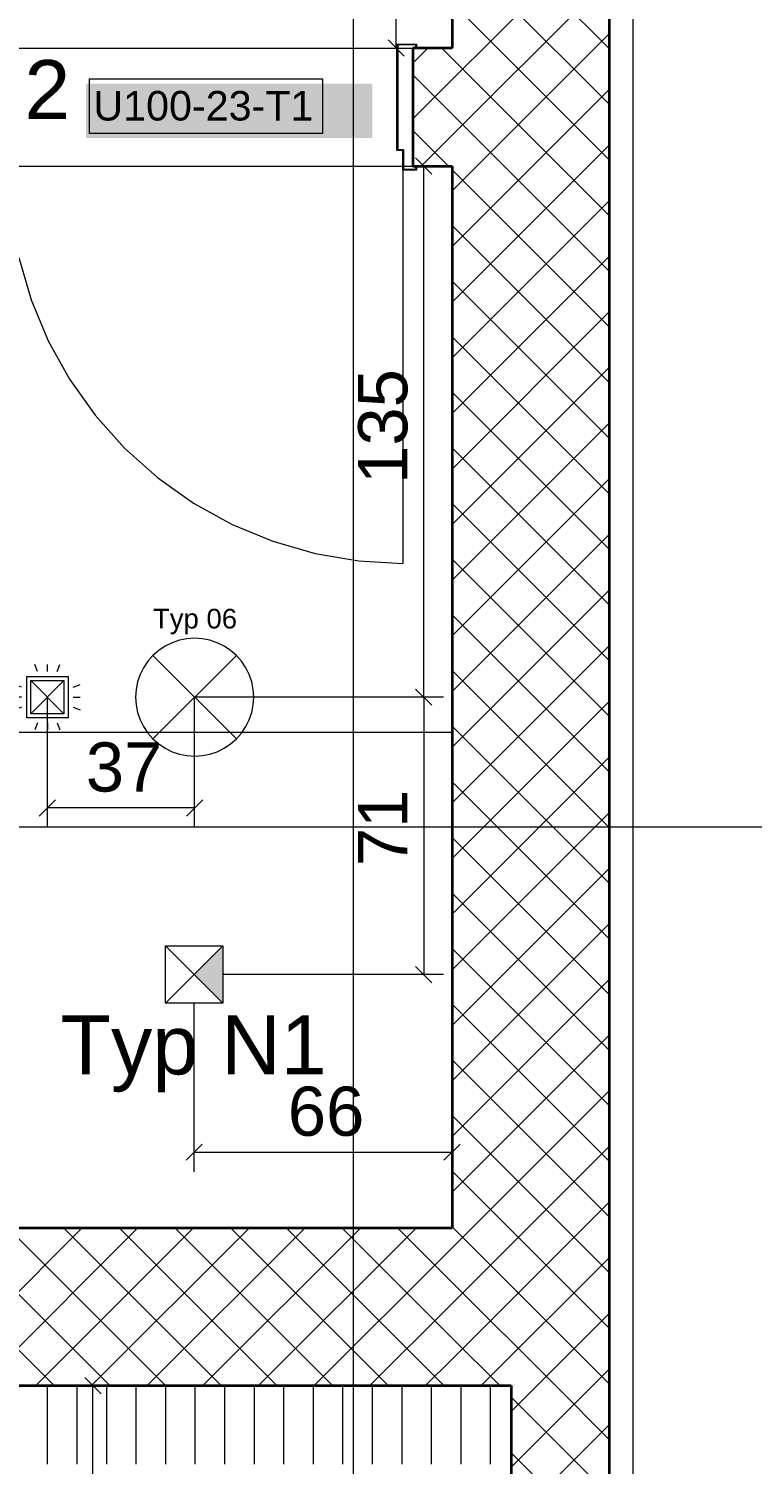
# Model space of a CAD drawing. Extents: x -1132 to 613, y -179 to 712.
# Drawn here: x -559.7 to -523, y -21.5 to 51.5 of the extents above; entities that cross this region are included whole.
import ezdxf
from ezdxf.lldxf.tags import DXFTag

# ---------------------------------------------------------------- set-up
doc = ezdxf.new("R2010")
doc.units = 0
doc.layers.get('0').update_dxf_attribs({"lineweight": 13})
for name, color, linetype, lineweight in [('A-DOOR-____-IDEN', 7, 'Continuous', 5), ('A-DOOR-____-OTLN', 7, 'Continuous', 9), ('A-DOOR-FRAM-MCUT', 7, 'Continuous', 9), ('A-DOOR-OPNG-OTLN', 7, 'Continuous', 9), ('A-FLOR-____-OTLN', 7, 'Continuous', 9), ('A-FLOR-____-OVHD', 7, 'Strichpunkt - Fein', 9), ('A-WALL-____-MCUT', 7, 'Continuous', 35), ('A-WALL-____-PATT', 7, 'Continuous', 35), ('S-GRID-____-OTLN', 7, 'Continuous', 5)]:
    doc.layers.add(name, color=color, linetype=linetype, lineweight=lineweight)
for name, color, linetype, lineweight, true_color in [('EL01_VVV_Mass', 7, 'Continuous', 13, 0xb2b200), ('EL01_WAN_BUS-KNX', 7, 'Continuous', 13, 0xcc0099), ('EL01_WAN_Leuchten', 7, 'Continuous', 13, 0x0080ff), ('EL01_WAN_Leuchtentyp', 7, 'Continuous', 13, 0x0099ff), ('EL01_WAN_Notbeleuchtungen', 7, 'Continuous', 13, 0x009900), ('EL01_WAN_Notbeleuchtungentyp', 7, 'Continuous', 13, 0x009900)]:
    doc.layers.add(name, color=color, linetype=linetype, lineweight=lineweight, true_color=true_color)
doc.styles.get("Standard").update_dxf_attribs({"font": 'arial.ttf'})
tags = doc.linetypes.add('_Rasterlinie_', pattern=[0.375, 0.2, -0.05, 0.075, -0.05]).pattern_tags.tags
tags[10:11] = [DXFTag(74, 4), DXFTag(75, 0), DXFTag(340, '0'), DXFTag(46, 1.0), DXFTag(50, 0.0), DXFTag(44, 0.0), DXFTag(45, 0.0)]
tags[8:9] = [DXFTag(74, 4), DXFTag(75, 0), DXFTag(340, '0'), DXFTag(46, 1.0), DXFTag(50, 0.0), DXFTag(44, 0.0), DXFTag(45, 0.0)]
tags[6:7] = [DXFTag(74, 4), DXFTag(75, 0), DXFTag(340, '0'), DXFTag(46, 1.0), DXFTag(50, 0.0), DXFTag(44, 0.0), DXFTag(45, 0.0)]
tags[4:5] = [DXFTag(74, 4), DXFTag(75, 0), DXFTag(340, '0'), DXFTag(46, 1.0), DXFTag(50, 0.0), DXFTag(44, 0.0), DXFTag(45, 0.0)]
tags = doc.linetypes.add('Grundrissdarstellung Sturz', pattern=[0.25, 0.15, -0.05, 0, -0.05]).pattern_tags.tags
tags[10:11] = [DXFTag(74, 4), DXFTag(75, 0), DXFTag(340, '0'), DXFTag(46, 1.0), DXFTag(50, 0.0), DXFTag(44, 0.0), DXFTag(45, 0.0)]
tags[8:9] = [DXFTag(74, 4), DXFTag(75, 0), DXFTag(340, '0'), DXFTag(46, 1.0), DXFTag(50, 0.0), DXFTag(44, 0.0), DXFTag(45, 0.0)]
tags[6:7] = [DXFTag(74, 4), DXFTag(75, 0), DXFTag(340, '0'), DXFTag(46, 1.0), DXFTag(50, 0.0), DXFTag(44, 0.0), DXFTag(45, 0.0)]
tags[4:5] = [DXFTag(74, 4), DXFTag(75, 0), DXFTag(340, '0'), DXFTag(46, 1.0), DXFTag(50, 0.0), DXFTag(44, 0.0), DXFTag(45, 0.0)]
tags = doc.linetypes.add('Strichpunkt - Fein', pattern=[0.2, 0.1, -0.05, 0, -0.05]).pattern_tags.tags
tags[10:11] = [DXFTag(74, 4), DXFTag(75, 0), DXFTag(340, '0'), DXFTag(46, 1.0), DXFTag(50, 0.0), DXFTag(44, 0.0), DXFTag(45, 0.0)]
tags[8:9] = [DXFTag(74, 4), DXFTag(75, 0), DXFTag(340, '0'), DXFTag(46, 1.0), DXFTag(50, 0.0), DXFTag(44, 0.0), DXFTag(45, 0.0)]
tags[6:7] = [DXFTag(74, 4), DXFTag(75, 0), DXFTag(340, '0'), DXFTag(46, 1.0), DXFTag(50, 0.0), DXFTag(44, 0.0), DXFTag(45, 0.0)]
tags[4:5] = [DXFTag(74, 4), DXFTag(75, 0), DXFTag(340, '0'), DXFTag(46, 1.0), DXFTag(50, 0.0), DXFTag(44, 0.0), DXFTag(45, 0.0)]

# ---------------------------------------------------------------- blocks, each defined once
blk = doc.blocks.new('Referenz-A0UNPDE96I', base_point=(-1115.886, -117.372))
at = {"layer": 'A-DOOR-____-IDEN', "color": 0, "linetype": 'Continuous', "ltscale": 0.13}
for p, q in [((-556.636, 48.915), (-544.796, 48.915)), ((-556.636, 46.135), (-556.636, 48.915)), ((-544.796, 48.915), (-544.796, 46.135)), ((-544.796, 46.135), (-556.636, 46.135))]:
    blk.add_line(p, q, dxfattribs=at)
at = {"layer": 'A-DOOR-____-IDEN', "color": 7, "linetype": 'Continuous', "ltscale": 0.13, "true_color": 0xffffff}
for points in [[(-556.811, 45.912), (-542.272, 45.912), (-556.811, 48.671)], [(-542.272, 45.912), (-556.811, 48.671), (-542.272, 48.671)]]:
    blk.add_solid(points, dxfattribs=at)
at = {"layer": 'A-DOOR-____-OTLN', "color": 0, "linetype": 'Grundrissdarstellung Sturz', "ltscale": 0.13}
for p, q in [((-561.215, 50.478), (-540.215, 50.478)), ((-561.215, 44.478), (-540.215, 44.478))]:
    blk.add_line(p, q, dxfattribs=at)
at = {"layer": 'A-DOOR-FRAM-MCUT', "color": 0, "linetype": 'Continuous', "ltscale": 0.13}
for p, q in [((-541.015, 50.678), (-540.015, 50.678)), ((-541.015, 45.278), (-541.015, 50.678)), ((-540.975, 50.638), (-540.975, 45.318)), ((-540.055, 50.638), (-540.975, 50.638)), ((-540.055, 50.478), (-540.055, 50.638)), ((-540.015, 50.478), (-540.055, 50.478)), ((-540.015, 50.678), (-540.015, 50.478)), ((-540.715, 45.278), (-541.015, 45.278)), ((-540.975, 45.318), (-540.675, 45.318)), ((-540.715, 44.278), (-540.715, 45.278)), ((-540.675, 45.318), (-540.675, 44.318)), ((-540.015, 44.278), (-540.715, 44.278)), ((-540.675, 44.318), (-540.055, 44.318)), ((-540.055, 44.478), (-540.015, 44.478)), ((-540.055, 44.318), (-540.055, 44.478)), ((-540.015, 44.478), (-540.015, 44.278))]:
    blk.add_line(p, q, dxfattribs=at)
at = {"layer": 'A-DOOR-OPNG-OTLN', "color": 0, "linetype": 'Continuous', "ltscale": 0.13}
for p, q in [((-540.715, 44.278), (-540.715, 24.278)), ((-560.213, 39.828), (-559.592, 37.673)), ((-559.592, 37.673), (-558.734, 35.601)), ((-558.734, 35.601), (-557.649, 33.638)), ((-557.649, 33.638), (-556.351, 31.808)), ((-556.351, 31.808), (-554.857, 30.136)), ((-554.857, 30.136), (-553.184, 28.642)), ((-553.184, 28.642), (-551.355, 27.344)), ((-551.355, 27.344), (-549.392, 26.259)), ((-549.392, 26.259), (-547.32, 25.401)), ((-547.32, 25.401), (-545.165, 24.78)), ((-545.165, 24.78), (-542.954, 24.404)), ((-542.954, 24.404), (-540.715, 24.278))]:
    blk.add_line(p, q, dxfattribs=at)
at = {"layer": 'A-FLOR-____-OTLN', "color": 0, "linetype": 'Continuous', "ltscale": 0.13}
blk.add_line((-538.215, 15.678), (-562.315, 15.678), dxfattribs=at)
at = {"layer": 'A-FLOR-____-OVHD', "color": 0, "linetype": 'Strichpunkt - Fein', "ltscale": 0.13}
blk.add_line((-529.015, -107.622), (-529.015, 223.278), dxfattribs=at)
at = {"layer": 'A-WALL-____-MCUT', "color": 0, "linetype": 'Continuous', "ltscale": 0.35}
for p, q in [((-538.215, 75.478), (-538.215, 50.478)), ((-530.215, -63.122), (-530.215, 75.478)), ((-538.215, 50.478), (-540.215, 50.478)), ((-540.215, 50.478), (-540.215, 44.478)), ((-540.215, 44.478), (-538.215, 44.478)), ((-538.215, 44.478), (-538.215, -9.522)), ((-538.215, -9.522), (-637.615, -9.522)), ((-708.315, -17.522), (-535.215, -17.522)), ((-535.215, -17.522), (-535.215, -63.122))]:
    blk.add_line(p, q, dxfattribs=at)
at = {"layer": 'A-WALL-____-PATT', "color": 0, "linetype": 'Continuous', "lineweight": 9, "ltscale": 0.13}
for p, q in [((-530.215, 50.434), (-538.215, 58.434)), ((-538.215, 48.877), (-530.215, 56.877)), ((-530.215, 47.605), (-538.215, 55.605)), ((-538.215, 46.048), (-530.215, 54.048)), ((-530.215, 44.777), (-538.215, 52.777)), ((-538.215, 43.22), (-530.215, 51.22)), ((-540.215, 49.705), (-539.442, 50.478)), ((-538.215, 49.948), (-538.744, 50.478)), ((-530.215, 41.948), (-538.215, 49.948)), ((-538.215, 47.12), (-540.215, 49.12)), ((-540.215, 46.877), (-538.215, 48.877)), ((-538.215, 40.391), (-530.215, 48.391)), ((-530.215, 39.12), (-538.215, 47.12)), ((-538.401, 44.478), (-540.215, 46.292)), ((-539.785, 44.478), (-538.215, 46.048)), ((-538.215, 37.563), (-530.215, 45.563)), ((-530.215, 36.292), (-538.215, 44.292)), ((-538.215, 34.735), (-530.215, 42.735)), ((-530.215, 33.463), (-538.215, 41.463)), ((-538.215, 31.906), (-530.215, 39.906)), ((-530.215, 30.635), (-538.215, 38.635)), ((-538.215, 29.078), (-530.215, 37.078)), ((-530.215, 27.806), (-538.215, 35.806)), ((-538.215, 26.249), (-530.215, 34.249)), ((-530.215, 24.978), (-538.215, 32.978)), ((-538.215, 23.421), (-530.215, 31.421)), ((-530.215, 22.15), (-538.215, 30.15)), ((-538.215, 20.592), (-530.215, 28.592)), ((-530.215, 19.321), (-538.215, 27.321)), ((-538.215, 17.764), (-530.215, 25.764)), ((-530.215, 16.493), (-538.215, 24.493)), ((-538.215, 14.936), (-530.215, 22.936)), ((-530.215, 13.664), (-538.215, 21.664)), ((-538.215, 12.107), (-530.215, 20.107)), ((-530.215, 10.836), (-538.215, 18.836)), ((-538.215, 9.279), (-530.215, 17.279)), ((-530.215, 8.007), (-538.215, 16.007)), ((-538.215, 6.45), (-530.215, 14.45)), ((-530.215, 5.179), (-538.215, 13.179)), ((-538.215, 3.622), (-530.215, 11.622)), ((-530.215, 2.351), (-538.215, 10.351)), ((-538.215, 0.793), (-530.215, 8.793)), ((-530.215, -0.478), (-538.215, 7.522)), ((-538.215, -2.035), (-530.215, 5.965)), ((-530.215, -3.306), (-538.215, 4.694)), ((-538.215, -4.863), (-530.215, 3.137)), ((-530.215, -6.135), (-538.215, 1.865)), ((-538.215, -7.692), (-530.215, 0.308)), ((-530.215, -8.963), (-538.215, -0.963)), ((-538.215, -10.52), (-530.215, -2.52)), ((-530.215, -11.792), (-538.215, -3.792)), ((-538.215, -13.349), (-530.215, -5.349)), ((-530.215, -14.62), (-538.215, -6.62)), ((-538.215, -16.177), (-530.215, -8.177)), ((-530.215, -17.448), (-538.215, -9.448)), ((-558.426, -17.522), (-566.426, -9.522)), ((-565.015, -17.522), (-557.015, -9.522)), ((-555.597, -17.522), (-563.597, -9.522)), ((-562.187, -17.522), (-554.187, -9.522)), ((-552.769, -17.522), (-560.769, -9.522)), ((-559.358, -17.522), (-551.358, -9.522)), ((-549.94, -17.522), (-557.94, -9.522)), ((-556.53, -17.522), (-548.53, -9.522)), ((-547.112, -17.522), (-555.112, -9.522)), ((-553.701, -17.522), (-545.701, -9.522)), ((-544.283, -17.522), (-552.283, -9.522)), ((-550.873, -17.522), (-542.873, -9.522)), ((-541.455, -17.522), (-549.455, -9.522)), ((-548.045, -17.522), (-540.045, -9.522)), ((-538.627, -17.522), (-546.627, -9.522)), ((-538.215, -15.105), (-543.798, -9.522)), ((-538.215, -12.277), (-540.97, -9.522)), ((-545.216, -17.522), (-538.215, -10.52)), ((-536.731, -17.522), (-530.215, -11.006)), ((-532.97, -17.522), (-538.215, -12.277)), ((-542.388, -17.522), (-538.215, -13.349)), ((-533.902, -17.522), (-530.215, -13.834)), ((-535.798, -17.522), (-538.215, -15.105)), ((-539.559, -17.522), (-538.215, -16.177)), ((-531.074, -17.522), (-530.215, -16.662)), ((-558.774, -17.522), (-558.774, -21.522)), ((-557.274, -17.522), (-557.274, -21.522)), ((-555.774, -17.522), (-555.774, -21.522)), ((-554.274, -17.522), (-554.274, -21.522)), ((-552.774, -17.522), (-552.774, -21.522)), ((-551.274, -17.522), (-551.274, -21.522)), ((-549.774, -17.522), (-549.774, -21.522)), ((-548.274, -17.522), (-548.274, -21.522)), ((-546.774, -17.522), (-546.774, -21.522)), ((-545.274, -17.522), (-545.274, -21.522)), ((-543.774, -17.522), (-543.774, -21.522)), ((-542.274, -17.522), (-542.274, -21.522)), ((-540.774, -17.522), (-540.774, -21.522)), ((-539.274, -17.522), (-539.274, -21.522)), ((-537.774, -17.522), (-537.774, -21.522)), ((-536.274, -17.522), (-536.274, -21.522)), ((-535.215, -18.834), (-533.902, -17.522)), ((-535.215, -21.662), (-531.074, -17.522)), ((-530.215, -23.105), (-535.215, -18.105)), ((-530.215, -20.277), (-532.97, -17.522)), ((-535.215, -24.491), (-530.215, -19.491)), ((-530.215, -25.934), (-535.215, -20.934))]:
    blk.add_line(p, q, dxfattribs=at)
at = {"layer": 'S-GRID-____-OTLN', "color": 0, "linetype": '_Rasterlinie_', "ltscale": 0.13}
for p, q in [((-543.215, -113.603), (-543.215, 631.478)), ((-1107.612, 10.878), (103.376, 10.878))]:
    blk.add_line(p, q, dxfattribs=at)
at = {"layer": 'A-DOOR-____-IDEN', "color": 0, "linetype": 'Continuous', "ltscale": 0.13, "insert": (-556.436, 48.296), "char_height": 1.5, "attachment_point": 1}
blk.add_mtext('{\\fArial;U100-23-T1}', dxfattribs=at)
blk = doc.blocks.new('Maß-A0UNPDXD6I', base_point=(-551.291, 2.963))
at = {"color": 0, "lineweight": -2}
for p, q in [((-539.241, 17.065), (-540.068, 17.892)), ((-538.654, 17.478), (-551.291, 17.478)), ((-539.654, 17.478), (-539.654, 3.377)), ((-539.241, 2.963), (-540.068, 3.791)), ((-538.654, 3.377), (-549.855, 3.377))]:
    blk.add_line(p, q, dxfattribs=at)
at = {"color": 0, "lineweight": -2, "insert": (-542.988, 8.889), "char_height": 2.5, "attachment_point": 1, "rotation": 90}
blk.add_mtext('{\\fArial;71}', dxfattribs=at)
blk = doc.blocks.new('Maß-A0UNPDZB6I', base_point=(-559.185, 10.847))
at = {"color": 0, "lineweight": -2}
for p, q in [((-558.771, 10.847), (-558.771, 17.478)), ((-551.291, 10.847), (-551.291, 17.478)), ((-559.185, 11.433), (-558.358, 12.261)), ((-551.291, 11.847), (-558.771, 11.847)), ((-551.704, 11.433), (-550.877, 12.261))]:
    blk.add_line(p, q, dxfattribs=at)
at = {"color": 0, "lineweight": -2, "insert": (-556.819, 15.18), "char_height": 2.5, "attachment_point": 1}
blk.add_mtext('{\\fArial;37}', dxfattribs=at)
blk = doc.blocks.new('Maß-A0UNPE7N6I', base_point=(-575.896, 50.478))
at = {"color": 0, "lineweight": -2}
for p, q in [((-575.482, 62.647), (-575.482, 72.943)), ((-538.213, 64.647), (-538.213, 50.478)), ((-575.068, 64.061), (-575.896, 63.233)), ((-575.482, 63.647), (-538.213, 63.647)), ((-537.799, 64.061), (-538.626, 63.233))]:
    blk.add_line(p, q, dxfattribs=at)
at = {"color": 0, "lineweight": -2, "insert": (-559.489, 66.98), "char_height": 2.5, "attachment_point": 1}
blk.add_mtext('{\\fArial;186}', dxfattribs=at)
blk = doc.blocks.new('Maß-A0UNPEI96I', base_point=(-551.728, -9.522))
at = {"color": 0, "lineweight": -2}
for p, q in [((-551.314, -6.653), (-551.314, 1.917)), ((-538.213, -4.653), (-538.213, -9.522)), ((-550.901, -5.239), (-551.728, -6.067)), ((-551.314, -5.653), (-538.213, -5.653)), ((-537.799, -5.239), (-538.626, -6.067))]:
    blk.add_line(p, q, dxfattribs=at)
at = {"color": 0, "lineweight": -2, "insert": (-546.559, -2.32), "char_height": 2.5, "attachment_point": 1}
blk.add_mtext('{\\fArial;66}', dxfattribs=at)
blk = doc.blocks.new('Maß-A0UNPF3N6I', base_point=(-551.291, 17.065))
at = {"color": 0, "lineweight": -2}
for p, q in [((-540.068, 44.892), (-539.241, 44.065)), ((-540.654, 44.478), (-538.213, 44.478)), ((-539.654, 17.478), (-539.654, 44.478)), ((-540.068, 17.892), (-539.241, 17.065)), ((-538.654, 17.478), (-551.291, 17.478))]:
    blk.add_line(p, q, dxfattribs=at)
at = {"color": 0, "lineweight": -2, "insert": (-542.988, 28.327), "char_height": 2.5, "attachment_point": 1, "rotation": 90}
blk.add_mtext('{\\fArial;135}', dxfattribs=at)
blk = doc.blocks.new('Deckenleuchte-A0UNPFGF6I', base_point=(-554.29, 14.479))
at = {"color": 0, "linetype": 'ByBlock', "lineweight": -2, "ltscale": 0.13}
for p, q in [((-551.682, 20.452), (-552.067, 20.375)), ((-551.291, 20.477), (-551.682, 20.452)), ((-550.899, 20.452), (-551.291, 20.477)), ((-550.514, 20.375), (-550.899, 20.452)), ((-553.116, 19.858), (-553.411, 19.599)), ((-552.79, 20.076), (-553.116, 19.858)), ((-552.438, 20.249), (-552.79, 20.076)), ((-552.067, 20.375), (-552.438, 20.249)), ((-550.143, 20.249), (-550.514, 20.375)), ((-549.791, 20.076), (-550.143, 20.249)), ((-549.465, 19.858), (-549.791, 20.076)), ((-549.17, 19.599), (-549.465, 19.858)), ((-553.888, 18.978), (-554.061, 18.626)), ((-553.67, 19.304), (-553.888, 18.978)), ((-553.411, 19.599), (-553.67, 19.304)), ((-553.411, 19.599), (-549.17, 15.357)), ((-553.411, 15.357), (-549.17, 19.599)), ((-548.911, 19.304), (-549.17, 19.599)), ((-548.693, 18.978), (-548.911, 19.304)), ((-548.52, 18.626), (-548.693, 18.978)), ((-554.188, 18.255), (-554.264, 17.87)), ((-554.061, 18.626), (-554.188, 18.255)), ((-548.394, 18.255), (-548.52, 18.626)), ((-548.317, 17.87), (-548.394, 18.255)), ((-554.264, 17.87), (-554.29, 17.478)), ((-548.291, 17.478), (-548.317, 17.87)), ((-554.29, 17.478), (-554.264, 17.087)), ((-554.264, 17.087), (-554.188, 16.702)), ((-548.394, 16.702), (-548.317, 17.087)), ((-548.317, 17.087), (-548.291, 17.478)), ((-554.188, 16.702), (-554.061, 16.33)), ((-554.061, 16.33), (-553.888, 15.979)), ((-548.693, 15.979), (-548.52, 16.33)), ((-548.52, 16.33), (-548.394, 16.702)), ((-553.888, 15.979), (-553.67, 15.652)), ((-553.67, 15.652), (-553.411, 15.357)), ((-553.411, 15.357), (-553.116, 15.099)), ((-549.465, 15.099), (-549.17, 15.357)), ((-549.17, 15.357), (-548.911, 15.652)), ((-548.911, 15.652), (-548.693, 15.979)), ((-553.116, 15.099), (-552.79, 14.881)), ((-552.79, 14.881), (-552.438, 14.707)), ((-552.438, 14.707), (-552.067, 14.581)), ((-550.514, 14.581), (-550.143, 14.707)), ((-550.143, 14.707), (-549.791, 14.881)), ((-549.791, 14.881), (-549.465, 15.099)), ((-552.067, 14.581), (-551.682, 14.505)), ((-551.682, 14.505), (-551.291, 14.479)), ((-551.291, 14.479), (-550.899, 14.505)), ((-550.899, 14.505), (-550.514, 14.581))]:
    blk.add_line(p, q, dxfattribs=at)
blk = doc.blocks.new('Bemerkung 1-A0UNPFGH6I', base_point=(-553.407, 20.971))
at = {"color": 0, "lineweight": -2, "insert": (-553.407, 21.971), "char_height": 1, "attachment_point": 1}
blk.add_mtext('{\\fArial;Typ 06}', dxfattribs=at)
blk = doc.blocks.new('Bemerkung 1-A0UNPFN96I', base_point=(-571.114, 46.866))
at = {"color": 0, "lineweight": -2, "insert": (-571.114, 49.866), "char_height": 3, "attachment_point": 1}
blk.add_mtext('{\\fArial;Typ N2}', dxfattribs=at)
blk = doc.blocks.new('Maß-A0UNPFPJ6I', base_point=(-554.733, 50.065))
at = {"color": 0, "lineweight": -2}
for p, q in [((-540.054, 74.478), (-554.733, 74.478)), ((-541.468, 74.892), (-540.641, 74.065)), ((-541.054, 50.478), (-541.054, 74.478)), ((-542.054, 50.478), (-538.213, 50.478)), ((-541.468, 50.892), (-540.641, 50.065))]:
    blk.add_line(p, q, dxfattribs=at)
at = {"color": 0, "lineweight": -2, "insert": (-544.388, 59.839), "char_height": 2.5, "attachment_point": 1, "rotation": 90}
blk.add_mtext('{\\fArial;120}', dxfattribs=at)
blk = doc.blocks.new('Notleuchte eckig-A0UNPFPR6I', base_point=(-552.774, 1.917))
at = {"color": 0, "lineweight": -2}
for p, q in [((-552.774, 4.836), (-549.855, 1.917)), ((-552.774, 1.917), (-549.855, 4.836)), ((-552.774, 1.917), (-552.774, 4.836)), ((-552.774, 4.836), (-549.855, 4.836)), ((-549.855, 4.836), (-549.855, 1.917)), ((-549.855, 1.917), (-552.774, 1.917))]:
    blk.add_line(p, q, dxfattribs=at)
for points in [[(-549.855, 3.377), (-551.314, 3.377), (-549.855, 4.836)], [(-549.855, 1.917), (-549.855, 3.377), (-551.314, 3.377)]]:
    blk.add_solid(points, dxfattribs=at)
blk = doc.blocks.new('Bemerkung 1-A0UNPFPT6I', base_point=(-558.098, -1.701))
at = {"color": 0, "lineweight": -2, "insert": (-558.098, 1.299), "char_height": 3, "attachment_point": 1}
blk.add_mtext('{\\fArial;Typ N1}', dxfattribs=at)
blk = doc.blocks.new('Maß-A0UNPG096I', base_point=(-567.063, -48.46))
at = {"color": 0, "lineweight": -2}
for p, q in [((-556.868, -17.108), (-556.041, -17.935)), ((-557.454, -17.522), (-535.213, -17.522)), ((-556.454, -48.047), (-556.454, -17.522)), ((-555.454, -48.047), (-567.063, -48.047)), ((-556.868, -47.633), (-556.041, -48.46))]:
    blk.add_line(p, q, dxfattribs=at)
at = {"color": 0, "lineweight": -2, "insert": (-559.788, -35.426), "char_height": 2.5, "attachment_point": 1, "rotation": 90}
blk.add_mtext('{\\fArial;153}', dxfattribs=at)
blk = doc.blocks.new('Bewegungsmelder UP-A0UNPG6T6I', base_point=(-560.432, 15.817))
at = {"color": 0, "lineweight": -2}
for p, q in [((-559.273, 18.785), (-559.409, 19.139)), ((-558.771, 18.785), (-558.771, 19.139)), ((-558.269, 18.785), (-558.133, 19.139)), ((-559.821, 16.428), (-559.821, 18.528)), ((-559.821, 18.528), (-557.721, 18.528)), ((-559.611, 18.318), (-557.931, 18.318)), ((-559.611, 16.638), (-559.611, 18.318)), ((-559.611, 16.638), (-557.931, 18.318)), ((-557.931, 16.638), (-559.611, 18.318)), ((-557.931, 18.318), (-557.931, 16.638)), ((-557.721, 18.528), (-557.721, 16.428)), ((-560.078, 17.98), (-560.432, 18.116)), ((-557.464, 17.98), (-557.11, 18.116)), ((-560.078, 17.478), (-560.432, 17.478)), ((-560.078, 16.976), (-560.432, 16.84)), ((-557.464, 17.478), (-557.11, 17.478)), ((-557.464, 16.976), (-557.11, 16.84)), ((-557.721, 16.428), (-559.821, 16.428)), ((-557.931, 16.638), (-559.611, 16.638)), ((-559.273, 16.171), (-559.409, 15.817)), ((-558.771, 16.171), (-558.771, 15.817)), ((-558.269, 16.171), (-558.133, 15.817))]:
    blk.add_line(p, q, dxfattribs=at)

msp = doc.modelspace()

# ---------------------------------------------------------------- block references
at = {"color": 9, "lineweight": 25, "ltscale": 0.25, "true_color": 0xc0c0c0}
msp.add_blockref('Referenz-A0UNPDE96I', (-1115.886, -117.372), dxfattribs=at)
at = {"layer": 'EL01_VVV_Mass', "linetype": 'Continuous', "ltscale": 0.13}
for name, p in [('Maß-A0UNPFPJ6I', (-554.733, 50.065)), ('Maß-A0UNPE7N6I', (-575.896, 50.478)), ('Maß-A0UNPF3N6I', (-551.291, 17.065)), ('Maß-A0UNPDXD6I', (-551.291, 2.963)), ('Maß-A0UNPDZB6I', (-559.185, 10.847)), ('Maß-A0UNPEI96I', (-551.728, -9.522)), ('Maß-A0UNPG096I', (-567.063, -48.46))]:
    msp.add_blockref(name, p, dxfattribs=at)
at = {"layer": 'EL01_WAN_BUS-KNX', "linetype": 'Continuous', "ltscale": 0.13}
msp.add_blockref('Bewegungsmelder UP-A0UNPG6T6I', (-560.432, 15.817), dxfattribs=at)
at = {"layer": 'EL01_WAN_Leuchten', "ltscale": 0.13}
msp.add_blockref('Deckenleuchte-A0UNPFGF6I', (-554.29, 14.479), dxfattribs=at)
at = {"layer": 'EL01_WAN_Leuchtentyp', "linetype": 'Continuous', "ltscale": 0.13}
msp.add_blockref('Bemerkung 1-A0UNPFGH6I', (-553.407, 20.971), dxfattribs=at)
at = {"layer": 'EL01_WAN_Notbeleuchtungen', "linetype": 'Continuous', "ltscale": 0.13}
msp.add_blockref('Notleuchte eckig-A0UNPFPR6I', (-552.774, 1.917), dxfattribs=at)
at = {"layer": 'EL01_WAN_Notbeleuchtungentyp', "linetype": 'Continuous', "ltscale": 0.13}
for name, p in [('Bemerkung 1-A0UNPFN96I', (-571.114, 46.866)), ('Bemerkung 1-A0UNPFPT6I', (-558.098, -1.701))]:
    msp.add_blockref(name, p, dxfattribs=at)

doc.saveas('drawing.dxf')
